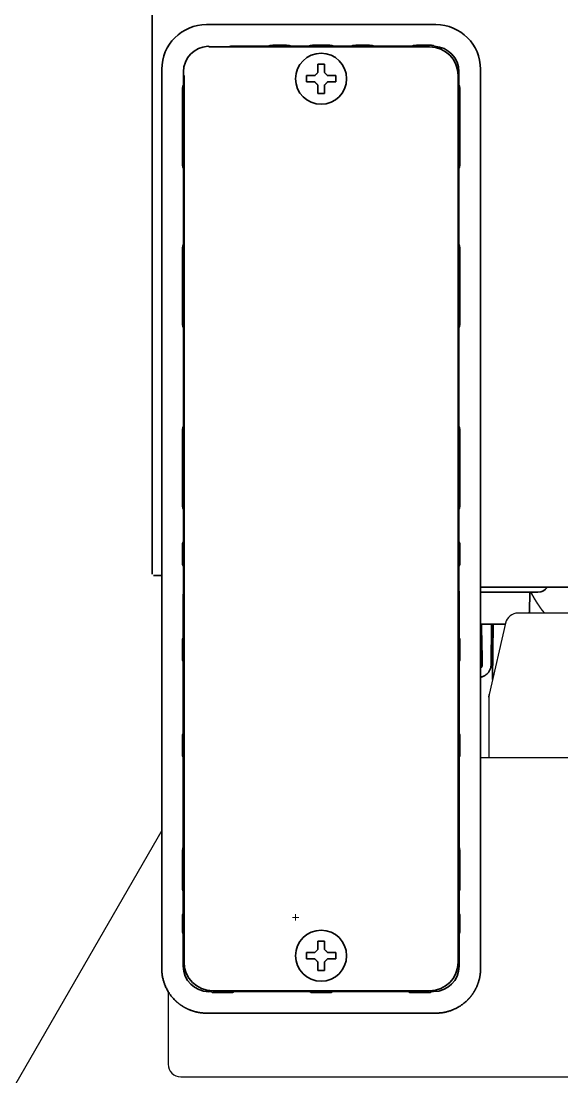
# Model space of a CAD drawing. Extents: x 5997 to 10491, y -672 to 3388.
# Drawn here: x 8351 to 8435.8, y 55 to 220.6 of the extents above; entities that cross this region are included whole.
import ezdxf

# ---------------------------------------------------------------- set-up
doc = ezdxf.new("R2010")
doc.units = 0
doc.header["$LTSCALE"] = 5
doc.layers.get('0').update_dxf_attribs({"linetype": 'CONTINUOUS', "lineweight": 0})
doc.layers.add('1', color=7, linetype='CONTINUOUS', true_color=0xffffff)
doc.layers.add('GEOM', color=7, linetype='CONTINUOUS')

msp = doc.modelspace()

# ---------------------------------------------------------------- linework, layer by layer
for p, q in [((8393.57, 80.03), (8394.57, 80.03)), ((8394.07, 80.53), (8394.07, 79.53))]:
    msp.add_line(p, q)
at = {"layer": '1', "color": 7, "linetype": 'Continuous', "lineweight": 35}
for p, q in [((8371.57, 969.83), (8371.57, 133.83)), ((8380.07, 220.03), (8416.07, 220.03)), ((8415.07, 216.53), (8380.55, 216.53)), ((8383.89, 216.62), (8389.76, 216.62)), ((8389.76, 216.62), (8390.06, 216.77)), ((8392.22, 216.78), (8390.93, 216.78)), ((8393.08, 216.77), (8393.39, 216.62)), ((8393.39, 216.62), (8396.11, 216.62)), ((8396.11, 216.62), (8396.42, 216.77)), ((8399.04, 216.78), (8397.11, 216.78)), ((8399.73, 216.77), (8400.04, 216.62)), ((8400.04, 216.62), (8402.76, 216.62)), ((8402.76, 216.62), (8403.06, 216.77)), ((8405.22, 216.78), (8403.93, 216.78)), ((8406.08, 216.77), (8406.38, 216.62)), ((8406.38, 216.62), (8412.27, 216.62)), ((8412.27, 216.62), (8412.56, 216.77)), ((8414.72, 216.78), (8413.43, 216.78)), ((8373.07, 132.85), (8373.07, 213.03)), ((8376.48, 210.59), (8376.48, 212.62)), ((8376.57, 212.03), (8376.57, 73.03)), ((8395.77, 211.53), (8395.77, 212.03)), ((8400.37, 212.03), (8400.37, 211.53)), ((8419.57, 73.03), (8419.57, 212.03)), ((8419.67, 212.62), (8419.67, 210.59)), ((8423.07, 132.85), (8423.07, 213.03)), ((8395.77, 211.03), (8395.77, 211.53)), ((8400.37, 211.53), (8400.37, 211.03)), ((8376.32, 209.21), (8376.32, 205.28)), ((8419.82, 205.28), (8419.82, 209.21)), ((8376.32, 202.77), (8376.32, 198.84)), ((8419.82, 198.84), (8419.82, 202.77)), ((8376.48, 185.59), (8376.48, 197.46)), ((8419.67, 197.46), (8419.67, 185.59)), ((8376.32, 184.21), (8376.32, 179.03)), ((8419.82, 179.03), (8419.82, 184.21)), ((8376.32, 179.03), (8376.32, 173.84)), ((8419.82, 173.84), (8419.82, 179.03)), ((8376.48, 157.08), (8376.48, 172.47)), ((8419.67, 172.47), (8419.67, 157.08)), ((8376.32, 155.71), (8376.32, 150.53)), ((8419.82, 150.53), (8419.82, 155.71)), ((8376.32, 150.53), (8376.32, 145.34)), ((8419.82, 145.34), (8419.82, 150.53)), ((8376.48, 138.96), (8376.48, 143.97)), ((8419.67, 143.97), (8419.67, 138.96)), ((8376.32, 137.8), (8376.32, 136.26)), ((8376.33, 138.66), (8376.48, 138.96)), ((8419.67, 138.96), (8419.82, 138.66)), ((8419.82, 136.26), (8419.82, 137.8)), ((8376.48, 135.1), (8376.33, 135.39)), ((8419.82, 135.39), (8419.67, 135.1)), ((8371.77, 133.63), (8373.07, 133.63)), ((8373.07, 128.89), (8373.07, 132.85)), ((8423.07, 132.85), (8423.07, 128.89)), ((8376.46, 130.97), (8376.46, 131.45)), ((8419.68, 131.45), (8419.69, 130.97)), ((8425.07, 131.03), (8423.07, 131.03)), ((9230.57, 131.83), (8423.08, 131.83)), ((8432.07, 131.03), (8425.07, 131.03)), ((8430.72, 127.96), (8430.82, 131.03)), ((8373.07, 72.02), (8373.07, 128.82)), ((8423.07, 128.82), (8423.07, 72.02)), ((8376.44, 123.89), (8376.44, 126.37)), ((8419.71, 126.37), (8419.71, 123.89)), ((8423.72, 126.03), (8423.07, 126.03)), ((8426.96, 126.03), (8423.72, 126.03)), ((8424.78, 126.03), (8424.72, 119.65)), ((8424.95, 117.35), (8425.03, 126.03)), ((8376.32, 122.8), (8376.32, 121.26)), ((8376.33, 123.66), (8376.44, 123.89)), ((8419.71, 123.89), (8419.82, 123.66)), ((8419.82, 121.26), (8419.82, 122.8)), ((8376.44, 120.17), (8376.33, 120.39)), ((8376.44, 108.89), (8376.44, 120.17)), ((8419.82, 120.39), (8419.71, 120.17)), ((8419.71, 120.17), (8419.71, 108.89)), ((8376.32, 107.8), (8376.32, 106.26)), ((8376.33, 108.66), (8376.44, 108.89)), ((8419.71, 108.89), (8419.82, 108.66)), ((8419.82, 106.26), (8419.82, 107.8)), ((8376.44, 105.17), (8376.33, 105.39)), ((8376.44, 91.13), (8376.44, 105.17)), ((8419.82, 105.39), (8419.71, 105.17)), ((8419.71, 105.17), (8419.71, 91.13)), ((8376.33, 90.48), (8376.44, 91.13)), ((8419.71, 91.13), (8419.82, 90.48)), ((8376.32, 89.61), (8376.32, 86.25)), ((8419.82, 86.25), (8419.82, 89.61)), ((8376.45, 84.17), (8376.33, 84.45)), ((8419.82, 84.44), (8419.7, 84.17)), ((8419.82, 86.01), (8419.82, 84.44)), ((8376.45, 84.17), (8376.45, 80.64)), ((8419.7, 80.64), (8419.7, 84.17)), ((8376.32, 78.55), (8376.32, 79.63)), ((8376.33, 80.43), (8376.45, 80.64)), ((8419.7, 80.64), (8419.82, 80.43)), ((8419.83, 79.63), (8419.83, 78.55)), ((8376.44, 77.47), (8376.33, 77.75)), ((8376.57, 77.37), (8376.44, 77.47)), ((8376.44, 72.39), (8376.44, 77.47)), ((8419.82, 77.75), (8419.7, 77.46)), ((8419.7, 72.4), (8419.7, 77.46)), ((8395.77, 74.03), (8395.77, 74.53)), ((8400.37, 74.53), (8400.37, 74.03)), ((8395.77, 73.53), (8395.77, 74.03)), ((8400.37, 74.03), (8400.37, 73.53)), ((8380.8, 68.39), (8380.44, 68.39)), ((8381, 68.28), (8380.8, 68.39)), ((8381.07, 68.53), (8415.07, 68.53)), ((8381.86, 68.28), (8383.31, 68.28)), ((8384.45, 68.39), (8384.17, 68.28)), ((8396.29, 68.39), (8384.45, 68.39)), ((8396.52, 68.28), (8396.29, 68.39)), ((8398.83, 68.27), (8397.31, 68.27)), ((8399.86, 68.39), (8399.63, 68.28)), ((8399.86, 68.39), (8411.77, 68.39)), ((8411.77, 68.39), (8411.97, 68.28)), ((8412.84, 68.28), (8414.28, 68.28)), ((8415.35, 68.4), (8415.14, 68.28)), ((8415.35, 68.4), (8415.7, 68.4)), ((8380.07, 65.03), (8416.08, 65.03))]:
    msp.add_line(p, q, dxfattribs=at)
for centre in [(8398.07, 211.53), (8398.07, 74.03)]:
    msp.add_circle(centre, 4, dxfattribs=at)
for centre, radius, start, end in [((8432.07, 132.83), 1.8, 270, 326.2501), ((8428.72, 128.03), 2, 351.8012, 358)]:
    msp.add_arc(centre, radius, start, end, dxfattribs=at)
for centre, major_axis, ratio, start_param, end_param in [((8380.08, 213.02), (-4.95, 4.95), 0.999391, 5.498168, 7.068203), ((8416.07, 213.02), (4.95, 4.95), 0.999391, 5.498168, 7.068203), ((8380.48, 212.62), (-2.83, 2.83), 0.999924, 5.538691, 7.068545), ((8380.26, 216.12), (0.447, 0.224), 0.99981, 0.487624, 0.991462), ((8383.89, 216.12), (0.447, -0.224), 0.99981, 2.03449, 2.653989), ((8415.07, 212.03), (3.18, 3.18), 0.999695, 5.497939, 7.068431), ((8415.67, 212.62), (2.83, 2.83), 0.999924, 5.497825, 7.02768), ((8376.43, 135.34), (0, 5.5), 0.008727, 3.926991, 4.667983), ((8419.72, 135.34), (0, 5.5), 0.008727, 1.615202, 2.356194), ((8376.5, 126.37), (0, 6.5), 0.008727, 0.785398, 1.570796), ((8419.65, 126.37), (0, 6.5), 0.008727, 4.712389, 5.497787), ((8372.41, 128.82), (0.03, 2), 0.333454, 4.734205, 4.751643), ((8372.41, 128.82), (0, 2), 0.333444, 4.712388, 4.729834), ((8423.74, 128.82), (-0.03, 2), 0.333401, 1.531547, 1.548987), ((8423.74, 128.82), (0, 2), 0.333484, 1.553351, 1.570796), ((8420.82, -97.91), (2, 228.93), 0.008731, 5.966889, 6.073879), ((8422.72, 119.65), (-0.622, 0), 0.999962, 2.17503, 3.159537), ((8376.33, 86.25), (0, 0.532), 0.008201, 1.567811, 2.028301), ((8419.82, 86.25), (0, 0.532), 0.008201, 4.254884, 4.715374), ((8376.33, 85.58), (0, 1), 0.004363, 1.117864, 2.575328), ((8376.33, 79.63), (0, 0.798), 0.008201, 0.014468, 1.567811), ((8419.82, 79.63), (0, 0.798), 0.008201, 4.715374, 6.268717), ((8376.33, 78.55), (0, 0.798), 0.008201, 1.567811, 3.121154), ((8419.82, 78.55), (0, 0.798), 0.008201, 3.162031, 4.715374), ((8376.95, 77.38), (-0.505, 0.092), 0.008941, 0.010307, 0.018986), ((8381.07, 73.03), (-3.18, -3.18), 0.999695, 5.497939, 7.068431), ((8380.44, 72.39), (2.83, 2.83), 0.999943, 2.356233, 3.926953), ((8415.7, 72.4), (2.83, -2.83), 0.999924, 5.497825, 7.068545), ((8397.31, 68.28), (0.799, 0), 0.008727, 3.159046, 4.712389), ((8398.83, 68.28), (0.799, 0), 0.008727, 4.712389, 6.265732)]:
    msp.add_ellipse(centre, major_axis=major_axis, ratio=ratio, start_param=start_param, end_param=end_param, dxfattribs=at)
at = {"layer": '1', "color": 7, "linetype": 'Continuous', "lineweight": 35, "extrusion": (0, -1.17146e-15, -1)}
msp.add_ellipse((8415.07, 73.03), major_axis=(3.18, -3.18), ratio=0.999695, start_param=5.497939, end_param=7.068431, dxfattribs=at)
at = {"layer": '1', "color": 7, "linetype": 'Continuous', "lineweight": 35}
for points, knots in [([(8390.06, 216.77), (8390.07, 216.77), (8390.08, 216.77), (8390.09, 216.77), (8390.12, 216.77), (8390.17, 216.77), (8390.22, 216.77), (8390.28, 216.77), (8390.31, 216.77), (8390.36, 216.77), (8390.38, 216.77), (8390.41, 216.77), (8390.43, 216.77), (8390.49, 216.77), (8390.52, 216.78), (8390.6, 216.78), (8390.64, 216.78), (8390.72, 216.78), (8390.76, 216.78), (8390.84, 216.78), (8390.88, 216.78), (8390.93, 216.78)], [0, 0, 0, 0, 0.03125, 0.03125, 0.0625, 0.125, 0.25, 0.25, 0.375, 0.375, 0.4375, 0.4375, 0.5, 0.5, 0.625, 0.625, 0.75, 0.75, 0.875, 0.875, 1, 1, 1, 1]), ([(8392.22, 216.78), (8392.26, 216.78), (8392.3, 216.78), (8392.39, 216.78), (8392.43, 216.78), (8392.51, 216.78), (8392.55, 216.78), (8392.62, 216.78), (8392.66, 216.77), (8392.71, 216.77), (8392.73, 216.77), (8392.77, 216.77), (8392.78, 216.77), (8392.83, 216.77), (8392.87, 216.77), (8392.93, 216.77), (8392.98, 216.77), (8393.03, 216.77), (8393.05, 216.77), (8393.07, 216.77), (8393.07, 216.77), (8393.08, 216.77)], [0, 0, 0, 0, 0.125, 0.125, 0.25, 0.25, 0.375, 0.375, 0.5, 0.5, 0.5625, 0.5625, 0.625, 0.625, 0.75, 0.75, 0.875, 0.9375, 0.96875, 0.96875, 1, 1, 1, 1]), ([(8396.42, 216.77), (8396.43, 216.77), (8396.44, 216.77), (8396.46, 216.77), (8396.5, 216.77), (8396.54, 216.77), (8396.59, 216.77), (8396.61, 216.77), (8396.65, 216.77), (8396.67, 216.77), (8396.7, 216.77), (8396.71, 216.77), (8396.75, 216.78), (8396.78, 216.78), (8396.84, 216.78), (8396.87, 216.78), (8396.94, 216.78), (8396.97, 216.78), (8397.04, 216.78), (8397.07, 216.78), (8397.11, 216.78)], [0, 0, 0, 0, 0.0625, 0.0625, 0.125, 0.25, 0.25, 0.375, 0.375, 0.4375, 0.4375, 0.5, 0.5, 0.625, 0.625, 0.75, 0.75, 0.875, 0.875, 1, 1, 1, 1]), ([(8399.04, 216.78), (8399.07, 216.78), (8399.11, 216.78), (8399.17, 216.78), (8399.21, 216.78), (8399.27, 216.78), (8399.3, 216.78), (8399.36, 216.78), (8399.39, 216.78), (8399.44, 216.77), (8399.45, 216.77), (8399.48, 216.77), (8399.49, 216.77), (8399.53, 216.77), (8399.56, 216.77), (8399.61, 216.77), (8399.64, 216.77), (8399.68, 216.77), (8399.71, 216.77), (8399.72, 216.77), (8399.73, 216.77)], [0, 0, 0, 0, 0.125, 0.125, 0.25, 0.25, 0.375, 0.375, 0.5, 0.5, 0.5625, 0.5625, 0.625, 0.625, 0.75, 0.75, 0.875, 0.9375, 0.9375, 1, 1, 1, 1]), ([(8403.06, 216.77), (8403.07, 216.77), (8403.08, 216.77), (8403.09, 216.77), (8403.12, 216.77), (8403.17, 216.77), (8403.22, 216.77), (8403.28, 216.77), (8403.31, 216.77), (8403.36, 216.77), (8403.38, 216.77), (8403.41, 216.77), (8403.43, 216.77), (8403.49, 216.77), (8403.52, 216.78), (8403.6, 216.78), (8403.64, 216.78), (8403.72, 216.78), (8403.76, 216.78), (8403.84, 216.78), (8403.88, 216.78), (8403.93, 216.78)], [0, 0, 0, 0, 0.03125, 0.03125, 0.0625, 0.125, 0.25, 0.25, 0.375, 0.375, 0.4375, 0.4375, 0.5, 0.5, 0.625, 0.625, 0.75, 0.75, 0.875, 0.875, 1, 1, 1, 1]), ([(8405.22, 216.78), (8405.26, 216.78), (8405.3, 216.78), (8405.39, 216.78), (8405.43, 216.78), (8405.51, 216.78), (8405.55, 216.78), (8405.62, 216.78), (8405.66, 216.77), (8405.71, 216.77), (8405.73, 216.77), (8405.77, 216.77), (8405.78, 216.77), (8405.83, 216.77), (8405.87, 216.77), (8405.93, 216.77), (8405.98, 216.77), (8406.03, 216.77), (8406.05, 216.77), (8406.07, 216.77), (8406.07, 216.77), (8406.08, 216.77)], [0, 0, 0, 0, 0.125, 0.125, 0.25, 0.25, 0.375, 0.375, 0.5, 0.5, 0.5625, 0.5625, 0.625, 0.625, 0.75, 0.75, 0.875, 0.9375, 0.96875, 0.96875, 1, 1, 1, 1]), ([(8412.56, 216.77), (8412.57, 216.77), (8412.58, 216.77), (8412.59, 216.77), (8412.62, 216.77), (8412.67, 216.77), (8412.72, 216.77), (8412.78, 216.77), (8412.81, 216.77), (8412.86, 216.77), (8412.88, 216.77), (8412.91, 216.77), (8412.93, 216.77), (8412.99, 216.77), (8413.02, 216.78), (8413.1, 216.78), (8413.14, 216.78), (8413.22, 216.78), (8413.26, 216.78), (8413.34, 216.78), (8413.38, 216.78), (8413.43, 216.78)], [0, 0, 0, 0, 0.03125, 0.03125, 0.0625, 0.125, 0.25, 0.25, 0.375, 0.375, 0.4375, 0.4375, 0.5, 0.5, 0.625, 0.625, 0.75, 0.75, 0.875, 0.875, 1, 1, 1, 1]), ([(8414.72, 216.78), (8414.76, 216.78), (8414.8, 216.78), (8414.89, 216.78), (8414.93, 216.78), (8414.97, 216.78), (8414.97, 216.78), (8414.97, 216.78), (8414.97, 216.78), (8415.19, 216.78), (8415.42, 216.77), (8415.64, 216.77)], [0, 0, 0, 0, 0.50182, 0.50182, 1, 1, 1, 1.01408, 1.01408, 1.01408, 3.775035, 3.775035, 3.775035, 3.775035]), ([(8415.83, 216.62), (8415.82, 216.62), (8415.8, 216.64), (8415.77, 216.67), (8415.75, 216.68), (8415.74, 216.69), (8415.74, 216.69), (8415.74, 216.69), (8415.74, 216.69), (8415.71, 216.72), (8415.67, 216.75), (8415.64, 216.77)], [0, 0, 0, 0, 0.333333, 0.666667, 1, 1, 1, 1.00667, 1.00667, 1.00667, 2.098235, 2.098235, 2.098235, 2.098235]), ([(8398.57, 213.83), (8398.57, 213.62), (8398.57, 213.41), (8398.57, 213.09), (8398.57, 212.98), (8398.57, 212.75), (8398.57, 212.64), (8398.57, 212.53)], [0, 0, 0, 0, 0.5, 0.5, 0.75, 0.75, 1, 1, 1, 1]), ([(8395.77, 212.03), (8395.98, 212.03), (8396.19, 212.03), (8396.51, 212.03), (8396.62, 212.03), (8396.84, 212.03), (8396.96, 212.03), (8397.07, 212.03)], [0, 0, 0, 0, 0.5, 0.5, 0.75, 0.75, 1, 1, 1, 1]), ([(8397.57, 209.23), (8397.57, 209.43), (8397.57, 209.64), (8397.57, 209.96), (8397.57, 210.07), (8397.57, 210.3), (8397.57, 210.41), (8397.57, 210.53)], [0, 0, 0, 0, 0.5, 0.5, 0.75, 0.75, 1, 1, 1, 1]), ([(8400.37, 211.03), (8400.17, 211.03), (8399.96, 211.03), (8399.64, 211.03), (8399.53, 211.03), (8399.3, 211.03), (8399.19, 211.03), (8399.07, 211.03)], [0, 0, 0, 0, 0.5, 0.5, 0.75, 0.75, 1, 1, 1, 1]), ([(8376.32, 209.21), (8376.32, 209.25), (8376.32, 209.29), (8376.32, 209.38), (8376.32, 209.42), (8376.32, 209.5), (8376.32, 209.54), (8376.32, 209.61), (8376.32, 209.65), (8376.32, 209.7), (8376.32, 209.72), (8376.32, 209.76), (8376.32, 209.77), (8376.33, 209.82), (8376.33, 209.85), (8376.33, 209.92), (8376.33, 209.96), (8376.33, 210.02), (8376.33, 210.04), (8376.33, 210.05), (8376.33, 210.06), (8376.33, 210.07)], [0, 0, 0, 0, 0.125, 0.125, 0.25, 0.25, 0.375, 0.375, 0.5, 0.5, 0.5625, 0.5625, 0.625, 0.625, 0.75, 0.75, 0.875, 0.9375, 0.96875, 0.96875, 1, 1, 1, 1]), ([(8419.82, 210.07), (8419.82, 210.06), (8419.82, 210.06), (8419.82, 210.04), (8419.82, 210.02), (8419.82, 209.97), (8419.82, 209.92), (8419.82, 209.86), (8419.82, 209.82), (8419.82, 209.77), (8419.82, 209.76), (8419.82, 209.72), (8419.82, 209.7), (8419.82, 209.65), (8419.82, 209.61), (8419.82, 209.54), (8419.82, 209.5), (8419.82, 209.42), (8419.82, 209.38), (8419.82, 209.29), (8419.82, 209.25), (8419.82, 209.21)], [0, 0, 0, 0, 0.03125, 0.03125, 0.0625, 0.125, 0.25, 0.25, 0.375, 0.375, 0.4375, 0.4375, 0.5, 0.5, 0.625, 0.625, 0.75, 0.75, 0.875, 0.875, 1, 1, 1, 1]), ([(8376.32, 202.77), (8376.32, 202.88), (8376.32, 203.09), (8376.32, 203.29), (8376.32, 203.5), (8376.32, 203.61), (8376.32, 203.82), (8376.32, 203.92), (8376.32, 204.13), (8376.32, 204.24), (8376.32, 204.44), (8376.32, 204.55), (8376.32, 204.76), (8376.32, 204.97), (8376.32, 205.18), (8376.32, 205.28)], [0, 0, 0, 0, 0.125, 0.25, 0.25, 0.375, 0.375, 0.5, 0.5, 0.625, 0.625, 0.75, 0.75, 0.875, 1, 1, 1, 1]), ([(8419.82, 205.28), (8419.82, 205.18), (8419.82, 204.97), (8419.82, 204.76), (8419.82, 204.55), (8419.82, 204.44), (8419.82, 204.24), (8419.82, 204.13), (8419.82, 203.92), (8419.82, 203.82), (8419.82, 203.61), (8419.82, 203.5), (8419.82, 203.29), (8419.82, 203.09), (8419.82, 202.88), (8419.82, 202.77)], [0, 0, 0, 0, 0.125, 0.25, 0.25, 0.375, 0.375, 0.5, 0.5, 0.625, 0.625, 0.75, 0.75, 0.875, 1, 1, 1, 1]), ([(8376.33, 197.98), (8376.33, 197.99), (8376.33, 198), (8376.33, 198.01), (8376.33, 198.03), (8376.33, 198.09), (8376.33, 198.13), (8376.33, 198.2), (8376.33, 198.23), (8376.32, 198.28), (8376.32, 198.3), (8376.32, 198.33), (8376.32, 198.35), (8376.32, 198.4), (8376.32, 198.44), (8376.32, 198.51), (8376.32, 198.55), (8376.32, 198.63), (8376.32, 198.67), (8376.32, 198.76), (8376.32, 198.8), (8376.32, 198.84)], [0, 0, 0, 0, 0.03125, 0.03125, 0.0625, 0.125, 0.25, 0.25, 0.375, 0.375, 0.4375, 0.4375, 0.5, 0.5, 0.625, 0.625, 0.75, 0.75, 0.875, 0.875, 1, 1, 1, 1]), ([(8419.82, 198.84), (8419.82, 198.8), (8419.82, 198.76), (8419.82, 198.68), (8419.82, 198.63), (8419.82, 198.55), (8419.82, 198.51), (8419.82, 198.44), (8419.82, 198.4), (8419.82, 198.35), (8419.82, 198.33), (8419.82, 198.3), (8419.82, 198.28), (8419.82, 198.23), (8419.82, 198.2), (8419.82, 198.13), (8419.82, 198.09), (8419.82, 198.04), (8419.82, 198.01), (8419.82, 198), (8419.82, 197.99), (8419.82, 197.98)], [0, 0, 0, 0, 0.125, 0.125, 0.25, 0.25, 0.375, 0.375, 0.5, 0.5, 0.5625, 0.5625, 0.625, 0.625, 0.75, 0.75, 0.875, 0.9375, 0.96875, 0.96875, 1, 1, 1, 1]), ([(8376.32, 184.21), (8376.32, 184.25), (8376.32, 184.29), (8376.32, 184.38), (8376.32, 184.42), (8376.32, 184.5), (8376.32, 184.54), (8376.32, 184.61), (8376.32, 184.65), (8376.32, 184.7), (8376.32, 184.72), (8376.32, 184.76), (8376.32, 184.77), (8376.33, 184.82), (8376.33, 184.85), (8376.33, 184.92), (8376.33, 184.96), (8376.33, 185.02), (8376.33, 185.04), (8376.33, 185.05), (8376.33, 185.06), (8376.33, 185.07)], [0, 0, 0, 0, 0.125, 0.125, 0.25, 0.25, 0.375, 0.375, 0.5, 0.5, 0.5625, 0.5625, 0.625, 0.625, 0.75, 0.75, 0.875, 0.9375, 0.96875, 0.96875, 1, 1, 1, 1]), ([(8419.82, 185.07), (8419.82, 185.06), (8419.82, 185.06), (8419.82, 185.04), (8419.82, 185.02), (8419.82, 184.97), (8419.82, 184.92), (8419.82, 184.86), (8419.82, 184.82), (8419.82, 184.77), (8419.82, 184.76), (8419.82, 184.72), (8419.82, 184.7), (8419.82, 184.65), (8419.82, 184.61), (8419.82, 184.54), (8419.82, 184.5), (8419.82, 184.42), (8419.82, 184.38), (8419.82, 184.29), (8419.82, 184.25), (8419.82, 184.21)], [0, 0, 0, 0, 0.03125, 0.03125, 0.0625, 0.125, 0.25, 0.25, 0.375, 0.375, 0.4375, 0.4375, 0.5, 0.5, 0.625, 0.625, 0.75, 0.75, 0.875, 0.875, 1, 1, 1, 1]), ([(8376.33, 172.97), (8376.33, 172.98), (8376.33, 172.99), (8376.33, 173), (8376.33, 173.03), (8376.33, 173.08), (8376.33, 173.13), (8376.33, 173.19), (8376.33, 173.22), (8376.32, 173.27), (8376.32, 173.29), (8376.32, 173.32), (8376.32, 173.34), (8376.32, 173.4), (8376.32, 173.43), (8376.32, 173.51), (8376.32, 173.55), (8376.32, 173.63), (8376.32, 173.67), (8376.32, 173.75), (8376.32, 173.8), (8376.32, 173.84)], [0, 0, 0, 0, 0.03125, 0.03125, 0.0625, 0.125, 0.25, 0.25, 0.375, 0.375, 0.4375, 0.4375, 0.5, 0.5, 0.625, 0.625, 0.75, 0.75, 0.875, 0.875, 1, 1, 1, 1]), ([(8419.82, 173.84), (8419.82, 173.8), (8419.82, 173.75), (8419.82, 173.67), (8419.82, 173.63), (8419.82, 173.55), (8419.82, 173.51), (8419.82, 173.43), (8419.82, 173.4), (8419.82, 173.34), (8419.82, 173.32), (8419.82, 173.29), (8419.82, 173.27), (8419.82, 173.22), (8419.82, 173.19), (8419.82, 173.13), (8419.82, 173.08), (8419.82, 173.03), (8419.82, 173), (8419.82, 172.99), (8419.82, 172.98), (8419.82, 172.97)], [0, 0, 0, 0, 0.125, 0.125, 0.25, 0.25, 0.375, 0.375, 0.5, 0.5, 0.5625, 0.5625, 0.625, 0.625, 0.75, 0.75, 0.875, 0.9375, 0.96875, 0.96875, 1, 1, 1, 1]), ([(8376.32, 155.71), (8376.32, 155.76), (8376.32, 155.8), (8376.32, 155.88), (8376.32, 155.92), (8376.32, 156.01), (8376.32, 156.04), (8376.32, 156.12), (8376.32, 156.16), (8376.32, 156.21), (8376.32, 156.23), (8376.32, 156.26), (8376.32, 156.28), (8376.33, 156.33), (8376.33, 156.36), (8376.33, 156.43), (8376.33, 156.47), (8376.33, 156.52), (8376.33, 156.55), (8376.33, 156.56), (8376.33, 156.57), (8376.33, 156.58)], [0, 0, 0, 0, 0.125, 0.125, 0.25, 0.25, 0.375, 0.375, 0.5, 0.5, 0.5625, 0.5625, 0.625, 0.625, 0.75, 0.75, 0.875, 0.9375, 0.96875, 0.96875, 1, 1, 1, 1]), ([(8419.82, 156.58), (8419.82, 156.57), (8419.82, 156.56), (8419.82, 156.55), (8419.82, 156.52), (8419.82, 156.47), (8419.82, 156.43), (8419.82, 156.36), (8419.82, 156.33), (8419.82, 156.28), (8419.82, 156.26), (8419.82, 156.23), (8419.82, 156.21), (8419.82, 156.16), (8419.82, 156.12), (8419.82, 156.04), (8419.82, 156.01), (8419.82, 155.92), (8419.82, 155.88), (8419.82, 155.8), (8419.82, 155.76), (8419.82, 155.71)], [0, 0, 0, 0, 0.03125, 0.03125, 0.0625, 0.125, 0.25, 0.25, 0.375, 0.375, 0.4375, 0.4375, 0.5, 0.5, 0.625, 0.625, 0.75, 0.75, 0.875, 0.875, 1, 1, 1, 1]), ([(8376.33, 144.47), (8376.33, 144.48), (8376.33, 144.49), (8376.33, 144.5), (8376.33, 144.53), (8376.33, 144.58), (8376.33, 144.63), (8376.33, 144.69), (8376.33, 144.72), (8376.32, 144.77), (8376.32, 144.79), (8376.32, 144.82), (8376.32, 144.84), (8376.32, 144.9), (8376.32, 144.93), (8376.32, 145.01), (8376.32, 145.05), (8376.32, 145.13), (8376.32, 145.17), (8376.32, 145.25), (8376.32, 145.3), (8376.32, 145.34)], [0, 0, 0, 0, 0.03125, 0.03125, 0.0625, 0.125, 0.25, 0.25, 0.375, 0.375, 0.4375, 0.4375, 0.5, 0.5, 0.625, 0.625, 0.75, 0.75, 0.875, 0.875, 1, 1, 1, 1]), ([(8419.82, 145.34), (8419.82, 145.3), (8419.82, 145.25), (8419.82, 145.17), (8419.82, 145.13), (8419.82, 145.05), (8419.82, 145.01), (8419.82, 144.93), (8419.82, 144.9), (8419.82, 144.84), (8419.82, 144.82), (8419.82, 144.79), (8419.82, 144.77), (8419.82, 144.72), (8419.82, 144.69), (8419.82, 144.63), (8419.82, 144.58), (8419.82, 144.53), (8419.82, 144.5), (8419.82, 144.49), (8419.82, 144.48), (8419.82, 144.47)], [0, 0, 0, 0, 0.125, 0.125, 0.25, 0.25, 0.375, 0.375, 0.5, 0.5, 0.5625, 0.5625, 0.625, 0.625, 0.75, 0.75, 0.875, 0.9375, 0.96875, 0.96875, 1, 1, 1, 1]), ([(8376.32, 137.8), (8376.32, 137.84), (8376.32, 137.88), (8376.32, 137.97), (8376.32, 138.01), (8376.32, 138.09), (8376.32, 138.13), (8376.32, 138.2), (8376.32, 138.24), (8376.32, 138.29), (8376.32, 138.31), (8376.32, 138.34), (8376.32, 138.36), (8376.33, 138.41), (8376.33, 138.44), (8376.33, 138.51), (8376.33, 138.55), (8376.33, 138.61), (8376.33, 138.63), (8376.33, 138.64), (8376.33, 138.65), (8376.33, 138.66)], [0, 0, 0, 0, 0.125, 0.125, 0.25, 0.25, 0.375, 0.375, 0.5, 0.5, 0.5625, 0.5625, 0.625, 0.625, 0.75, 0.75, 0.875, 0.9375, 0.96875, 0.96875, 1, 1, 1, 1]), ([(8419.82, 138.66), (8419.82, 138.65), (8419.82, 138.64), (8419.82, 138.63), (8419.82, 138.61), (8419.82, 138.55), (8419.82, 138.51), (8419.82, 138.44), (8419.82, 138.41), (8419.82, 138.36), (8419.82, 138.34), (8419.82, 138.31), (8419.82, 138.29), (8419.82, 138.24), (8419.82, 138.2), (8419.82, 138.13), (8419.82, 138.09), (8419.82, 138.01), (8419.82, 137.97), (8419.82, 137.88), (8419.82, 137.84), (8419.82, 137.8)], [0, 0, 0, 0, 0.03125, 0.03125, 0.0625, 0.125, 0.25, 0.25, 0.375, 0.375, 0.4375, 0.4375, 0.5, 0.5, 0.625, 0.625, 0.75, 0.75, 0.875, 0.875, 1, 1, 1, 1]), ([(8376.33, 135.39), (8376.33, 135.4), (8376.33, 135.41), (8376.33, 135.42), (8376.33, 135.45), (8376.33, 135.5), (8376.33, 135.55), (8376.33, 135.61), (8376.33, 135.64), (8376.32, 135.69), (8376.32, 135.71), (8376.32, 135.74), (8376.32, 135.76), (8376.32, 135.81), (8376.32, 135.85), (8376.32, 135.93), (8376.32, 135.96), (8376.32, 136.05), (8376.32, 136.09), (8376.32, 136.17), (8376.32, 136.21), (8376.32, 136.26)], [0, 0, 0, 0, 0.03125, 0.03125, 0.0625, 0.125, 0.25, 0.25, 0.375, 0.375, 0.4375, 0.4375, 0.5, 0.5, 0.625, 0.625, 0.75, 0.75, 0.875, 0.875, 1, 1, 1, 1]), ([(8419.82, 136.26), (8419.82, 136.21), (8419.82, 136.17), (8419.82, 136.09), (8419.82, 136.05), (8419.82, 135.96), (8419.82, 135.93), (8419.82, 135.85), (8419.82, 135.81), (8419.82, 135.76), (8419.82, 135.74), (8419.82, 135.71), (8419.82, 135.69), (8419.82, 135.64), (8419.82, 135.61), (8419.82, 135.55), (8419.82, 135.5), (8419.82, 135.45), (8419.82, 135.42), (8419.82, 135.41), (8419.82, 135.4), (8419.82, 135.39)], [0, 0, 0, 0, 0.125, 0.125, 0.25, 0.25, 0.375, 0.375, 0.5, 0.5, 0.5625, 0.5625, 0.625, 0.625, 0.75, 0.75, 0.875, 0.9375, 0.96875, 0.96875, 1, 1, 1, 1]), ([(8376.32, 122.8), (8376.32, 122.84), (8376.32, 122.88), (8376.32, 122.97), (8376.32, 123.01), (8376.32, 123.09), (8376.32, 123.13), (8376.32, 123.2), (8376.32, 123.24), (8376.32, 123.29), (8376.32, 123.31), (8376.32, 123.34), (8376.32, 123.36), (8376.33, 123.41), (8376.33, 123.44), (8376.33, 123.51), (8376.33, 123.55), (8376.33, 123.61), (8376.33, 123.63), (8376.33, 123.64), (8376.33, 123.65), (8376.33, 123.66)], [0, 0, 0, 0, 0.125, 0.125, 0.25, 0.25, 0.375, 0.375, 0.5, 0.5, 0.5625, 0.5625, 0.625, 0.625, 0.75, 0.75, 0.875, 0.9375, 0.96875, 0.96875, 1, 1, 1, 1]), ([(8419.82, 123.66), (8419.82, 123.65), (8419.82, 123.64), (8419.82, 123.63), (8419.82, 123.61), (8419.82, 123.55), (8419.82, 123.51), (8419.82, 123.44), (8419.82, 123.41), (8419.82, 123.36), (8419.82, 123.34), (8419.82, 123.31), (8419.82, 123.29), (8419.82, 123.24), (8419.82, 123.2), (8419.82, 123.13), (8419.82, 123.09), (8419.82, 123.01), (8419.82, 122.97), (8419.82, 122.88), (8419.82, 122.84), (8419.82, 122.8)], [0, 0, 0, 0, 0.03125, 0.03125, 0.0625, 0.125, 0.25, 0.25, 0.375, 0.375, 0.4375, 0.4375, 0.5, 0.5, 0.625, 0.625, 0.75, 0.75, 0.875, 0.875, 1, 1, 1, 1]), ([(8376.33, 120.39), (8376.33, 120.4), (8376.33, 120.41), (8376.33, 120.42), (8376.33, 120.45), (8376.33, 120.5), (8376.33, 120.55), (8376.33, 120.61), (8376.33, 120.64), (8376.32, 120.69), (8376.32, 120.71), (8376.32, 120.74), (8376.32, 120.76), (8376.32, 120.81), (8376.32, 120.85), (8376.32, 120.93), (8376.32, 120.96), (8376.32, 121.05), (8376.32, 121.09), (8376.32, 121.17), (8376.32, 121.21), (8376.32, 121.26)], [0, 0, 0, 0, 0.03125, 0.03125, 0.0625, 0.125, 0.25, 0.25, 0.375, 0.375, 0.4375, 0.4375, 0.5, 0.5, 0.625, 0.625, 0.75, 0.75, 0.875, 0.875, 1, 1, 1, 1]), ([(8419.82, 121.26), (8419.82, 121.21), (8419.82, 121.17), (8419.82, 121.09), (8419.82, 121.05), (8419.82, 120.96), (8419.82, 120.93), (8419.82, 120.85), (8419.82, 120.81), (8419.82, 120.76), (8419.82, 120.74), (8419.82, 120.71), (8419.82, 120.69), (8419.82, 120.64), (8419.82, 120.61), (8419.82, 120.55), (8419.82, 120.5), (8419.82, 120.45), (8419.82, 120.42), (8419.82, 120.41), (8419.82, 120.4), (8419.82, 120.39)], [0, 0, 0, 0, 0.125, 0.125, 0.25, 0.25, 0.375, 0.375, 0.5, 0.5, 0.5625, 0.5625, 0.625, 0.625, 0.75, 0.75, 0.875, 0.9375, 0.96875, 0.96875, 1, 1, 1, 1]), ([(8424.72, 119.65), (8424.72, 119.65), (8424.72, 119.65), (8424.72, 119.65), (8424.72, 119.65), (8424.72, 119.65), (8424.72, 119.65), (8424.72, 119.65), (8424.72, 119.65), (8424.72, 119.65), (8424.72, 119.65), (8424.72, 119.64), (8424.72, 119.64), (8424.72, 119.63), (8424.72, 119.63), (8424.72, 119.61), (8424.72, 119.6), (8424.72, 119.57), (8424.72, 119.55), (8424.71, 119.49), (8424.71, 119.45), (8424.7, 119.37), (8424.69, 119.33), (8424.68, 119.26), (8424.66, 119.18), (8424.64, 119.1), (8424.62, 119.04), (8424.61, 119.03), (8424.6, 118.99), (8424.59, 118.97), (8424.56, 118.88), (8424.49, 118.73), (8424.41, 118.6), (8424.34, 118.5), (8424.32, 118.47), (8424.27, 118.41), (8424.24, 118.37), (8424.16, 118.29), (8424.05, 118.17), (8423.91, 118.06), (8423.83, 118.01), (8423.8, 117.99), (8423.78, 117.98), (8423.73, 117.94), (8423.7, 117.92), (8423.59, 117.87), (8423.45, 117.8), (8423.3, 117.75), (8423.2, 117.73), (8423.18, 117.72), (8423.14, 117.72), (8423.11, 117.71), (8423.09, 117.7), (8423.08, 117.7)], [0, 0, 0, 0, 0.000084, 0.000084, 0.000168, 0.000336, 0.000672, 0.000672, 0.001345, 0.001345, 0.002689, 0.002689, 0.005378, 0.005378, 0.010757, 0.010757, 0.021514, 0.021514, 0.043027, 0.043027, 0.086055, 0.086055, 0.129082, 0.129082, 0.17211, 0.215137, 0.215137, 0.236651, 0.236651, 0.258165, 0.258165, 0.34422, 0.430275, 0.430275, 0.473302, 0.473302, 0.51633, 0.51633, 0.602385, 0.68844, 0.709953, 0.709953, 0.731467, 0.731467, 0.774494, 0.774494, 0.860549, 0.946604, 0.946604, 0.968118, 0.968118, 0.989632, 1, 1, 1, 1]), ([(8376.32, 107.8), (8376.32, 107.84), (8376.32, 107.88), (8376.32, 107.97), (8376.32, 108.01), (8376.32, 108.09), (8376.32, 108.13), (8376.32, 108.2), (8376.32, 108.24), (8376.32, 108.29), (8376.32, 108.31), (8376.32, 108.34), (8376.32, 108.36), (8376.33, 108.41), (8376.33, 108.44), (8376.33, 108.51), (8376.33, 108.55), (8376.33, 108.61), (8376.33, 108.63), (8376.33, 108.64), (8376.33, 108.65), (8376.33, 108.66)], [0, 0, 0, 0, 0.125, 0.125, 0.25, 0.25, 0.375, 0.375, 0.5, 0.5, 0.5625, 0.5625, 0.625, 0.625, 0.75, 0.75, 0.875, 0.9375, 0.96875, 0.96875, 1, 1, 1, 1]), ([(8419.82, 108.66), (8419.82, 108.65), (8419.82, 108.64), (8419.82, 108.63), (8419.82, 108.61), (8419.82, 108.55), (8419.82, 108.51), (8419.82, 108.44), (8419.82, 108.41), (8419.82, 108.36), (8419.82, 108.34), (8419.82, 108.31), (8419.82, 108.29), (8419.82, 108.24), (8419.82, 108.2), (8419.82, 108.13), (8419.82, 108.09), (8419.82, 108.01), (8419.82, 107.97), (8419.82, 107.88), (8419.82, 107.84), (8419.82, 107.8)], [0, 0, 0, 0, 0.03125, 0.03125, 0.0625, 0.125, 0.25, 0.25, 0.375, 0.375, 0.4375, 0.4375, 0.5, 0.5, 0.625, 0.625, 0.75, 0.75, 0.875, 0.875, 1, 1, 1, 1]), ([(8376.33, 105.39), (8376.33, 105.4), (8376.33, 105.41), (8376.33, 105.42), (8376.33, 105.45), (8376.33, 105.5), (8376.33, 105.55), (8376.33, 105.61), (8376.33, 105.64), (8376.32, 105.69), (8376.32, 105.71), (8376.32, 105.74), (8376.32, 105.76), (8376.32, 105.81), (8376.32, 105.85), (8376.32, 105.93), (8376.32, 105.96), (8376.32, 106.05), (8376.32, 106.09), (8376.32, 106.17), (8376.32, 106.21), (8376.32, 106.26)], [0, 0, 0, 0, 0.03125, 0.03125, 0.0625, 0.125, 0.25, 0.25, 0.375, 0.375, 0.4375, 0.4375, 0.5, 0.5, 0.625, 0.625, 0.75, 0.75, 0.875, 0.875, 1, 1, 1, 1]), ([(8419.82, 106.26), (8419.82, 106.21), (8419.82, 106.17), (8419.82, 106.09), (8419.82, 106.05), (8419.82, 105.96), (8419.82, 105.93), (8419.82, 105.85), (8419.82, 105.81), (8419.82, 105.76), (8419.82, 105.74), (8419.82, 105.71), (8419.82, 105.69), (8419.82, 105.64), (8419.82, 105.61), (8419.82, 105.55), (8419.82, 105.5), (8419.82, 105.45), (8419.82, 105.42), (8419.82, 105.41), (8419.82, 105.4), (8419.82, 105.39)], [0, 0, 0, 0, 0.125, 0.125, 0.25, 0.25, 0.375, 0.375, 0.5, 0.5, 0.5625, 0.5625, 0.625, 0.625, 0.75, 0.75, 0.875, 0.9375, 0.96875, 0.96875, 1, 1, 1, 1]), ([(8376.32, 89.61), (8376.32, 89.65), (8376.32, 89.7), (8376.32, 89.78), (8376.32, 89.82), (8376.32, 89.9), (8376.32, 89.94), (8376.32, 90.02), (8376.32, 90.05), (8376.32, 90.11), (8376.32, 90.12), (8376.32, 90.16), (8376.32, 90.18), (8376.33, 90.23), (8376.33, 90.26), (8376.33, 90.32), (8376.33, 90.37), (8376.33, 90.42), (8376.33, 90.45), (8376.33, 90.46), (8376.33, 90.47), (8376.33, 90.48)], [0, 0, 0, 0, 0.125, 0.125, 0.25, 0.25, 0.375, 0.375, 0.5, 0.5, 0.5625, 0.5625, 0.625, 0.625, 0.75, 0.75, 0.875, 0.9375, 0.96875, 0.96875, 1, 1, 1, 1]), ([(8419.82, 90.48), (8419.82, 90.47), (8419.82, 90.46), (8419.82, 90.45), (8419.82, 90.42), (8419.82, 90.37), (8419.82, 90.32), (8419.82, 90.26), (8419.82, 90.23), (8419.82, 90.18), (8419.82, 90.16), (8419.82, 90.12), (8419.82, 90.11), (8419.82, 90.05), (8419.82, 90.02), (8419.82, 89.94), (8419.82, 89.9), (8419.82, 89.82), (8419.82, 89.78), (8419.82, 89.7), (8419.82, 89.65), (8419.82, 89.61)], [0, 0, 0, 0, 0.03125, 0.03125, 0.0625, 0.125, 0.25, 0.25, 0.375, 0.375, 0.4375, 0.4375, 0.5, 0.5, 0.625, 0.625, 0.75, 0.75, 0.875, 0.875, 1, 1, 1, 1]), ([(8376.33, 84.45), (8376.33, 84.45), (8376.33, 84.45), (8376.33, 84.45), (8376.33, 84.45), (8376.33, 84.45), (8376.33, 84.45), (8376.33, 84.45), (8376.33, 84.46), (8376.33, 84.47), (8376.33, 84.47), (8376.33, 84.49), (8376.33, 84.5), (8376.33, 84.54), (8376.33, 84.56), (8376.33, 84.63), (8376.33, 84.68), (8376.32, 84.73)], [0, 0, 0, 0, 0.006838, 0.006838, 0.014658, 0.014658, 0.030298, 0.030298, 0.061579, 0.061579, 0.12414, 0.12414, 0.249263, 0.249263, 0.499509, 0.499509, 1, 1, 1, 1]), ([(8398.57, 76.33), (8398.57, 76.12), (8398.57, 75.91), (8398.57, 75.59), (8398.57, 75.48), (8398.57, 75.25), (8398.57, 75.14), (8398.57, 75.03)], [0, 0, 0, 0, 0.5, 0.5, 0.75, 0.75, 1, 1, 1, 1]), ([(8395.77, 74.53), (8395.98, 74.53), (8396.19, 74.53), (8396.51, 74.53), (8396.62, 74.53), (8396.84, 74.53), (8396.96, 74.53), (8397.07, 74.53)], [0, 0, 0, 0, 0.5, 0.5, 0.75, 0.75, 1, 1, 1, 1]), ([(8397.57, 71.73), (8397.57, 71.93), (8397.57, 72.14), (8397.57, 72.46), (8397.57, 72.57), (8397.57, 72.8), (8397.57, 72.91), (8397.57, 73.03)], [0, 0, 0, 0, 0.5, 0.5, 0.75, 0.75, 1, 1, 1, 1]), ([(8400.37, 73.53), (8400.17, 73.53), (8399.96, 73.53), (8399.64, 73.53), (8399.53, 73.53), (8399.3, 73.53), (8399.19, 73.53), (8399.07, 73.53)], [0, 0, 0, 0, 0.5, 0.5, 0.75, 0.75, 1, 1, 1, 1]), ([(8373.07, 72.02), (8373.07, 72.02), (8373.07, 72.02), (8373.07, 72.02), (8373.07, 72.02), (8373.07, 72.02), (8373.07, 72.02), (8373.07, 72.02), (8373.07, 72.02), (8373.07, 72.02), (8373.07, 72.02), (8373.07, 72.01), (8373.07, 72.01), (8373.07, 72.01), (8373.07, 72.01), (8373.07, 72.01), (8373.07, 72), (8373.07, 72), (8373.07, 72), (8373.07, 72), (8373.07, 71.99), (8373.07, 71.99), (8373.07, 71.99), (8373.07, 71.98), (8373.07, 71.98), (8373.07, 71.98), (8373.07, 71.97), (8373.07, 71.97), (8373.07, 71.96), (8373.07, 71.96), (8373.07, 71.95), (8373.07, 71.95), (8373.07, 71.95), (8373.07, 71.94), (8373.07, 71.94), (8373.07, 71.93), (8373.07, 71.92), (8373.07, 71.92), (8373.07, 71.91), (8373.07, 71.91), (8373.07, 71.9), (8373.07, 71.89), (8373.07, 71.89), (8373.07, 71.88), (8373.07, 71.88), (8373.07, 71.87), (8373.07, 71.86), (8373.08, 71.85), (8373.08, 71.85), (8373.08, 71.84), (8373.08, 71.83), (8373.08, 71.82), (8373.08, 71.82), (8373.08, 71.81), (8373.08, 71.8), (8373.08, 71.79), (8373.08, 71.78), (8373.08, 71.77), (8373.08, 71.76), (8373.08, 71.76), (8373.08, 71.75), (8373.08, 71.74), (8373.08, 71.73), (8373.08, 71.72), (8373.08, 71.71), (8373.08, 71.7), (8373.08, 71.69), (8373.08, 71.68), (8373.08, 71.67), (8373.08, 71.66), (8373.08, 71.65), (8373.08, 71.63), (8373.08, 71.62), (8373.09, 71.61), (8373.09, 71.6), (8373.09, 71.59), (8373.09, 71.58), (8373.09, 71.57), (8373.09, 71.55), (8373.09, 71.54), (8373.09, 71.53), (8373.09, 71.52), (8373.09, 71.5), (8373.09, 71.49), (8373.09, 71.48), (8373.1, 71.46), (8373.1, 71.45), (8373.1, 71.44), (8373.1, 71.42), (8373.1, 71.41), (8373.1, 71.4), (8373.1, 71.38), (8373.11, 71.27), (8373.14, 71.06), (8373.18, 70.77), (8373.24, 70.49), (8373.31, 70.23), (8373.38, 69.98), (8373.45, 69.76), (8373.52, 69.55), (8373.62, 69.32), (8373.73, 69.06), (8373.86, 68.79), (8374.01, 68.52), (8374.17, 68.25), (8374.34, 68), (8374.52, 67.75), (8374.71, 67.52), (8374.91, 67.29), (8375.07, 67.12), (8375.18, 67.02), (8375.24, 66.96), (8375.3, 66.9), (8375.36, 66.84), (8375.43, 66.79), (8375.49, 66.73), (8375.55, 66.68), (8375.62, 66.63), (8375.68, 66.57), (8375.75, 66.52), (8375.81, 66.47), (8375.88, 66.42), (8375.94, 66.37), (8376.01, 66.32), (8376.08, 66.27), (8376.15, 66.23), (8376.22, 66.18), (8376.29, 66.14), (8376.36, 66.09), (8376.43, 66.05), (8376.5, 66), (8376.57, 65.96), (8376.64, 65.92), (8376.72, 65.88), (8376.79, 65.84), (8376.86, 65.8), (8376.94, 65.77), (8377.01, 65.73), (8377.09, 65.69), (8377.16, 65.66), (8377.24, 65.62), (8377.32, 65.59), (8377.39, 65.56), (8377.47, 65.53), (8377.55, 65.5), (8377.62, 65.47), (8377.7, 65.44), (8377.78, 65.41), (8377.86, 65.38), (8377.94, 65.36), (8378.02, 65.33), (8378.1, 65.31), (8378.18, 65.29), (8378.26, 65.26), (8378.34, 65.24), (8378.42, 65.22), (8378.5, 65.2), (8378.58, 65.19), (8378.66, 65.17), (8378.75, 65.15), (8378.83, 65.14), (8378.91, 65.12), (8378.99, 65.11), (8379.07, 65.1), (8379.16, 65.09), (8379.24, 65.08), (8379.32, 65.07), (8379.4, 65.06), (8379.49, 65.05), (8379.57, 65.04), (8379.65, 65.04), (8379.74, 65.03), (8379.82, 65.03), (8379.9, 65.03), (8379.99, 65.03), (8380.04, 65.03), (8380.07, 65.03)], [0, 0, 0, 0, 0.000013, 0.000039, 0.000078, 0.000132, 0.000199, 0.00028, 0.000376, 0.000486, 0.00061, 0.000749, 0.000902, 0.001069, 0.00125, 0.001446, 0.001656, 0.00188, 0.002119, 0.002372, 0.002639, 0.002921, 0.003217, 0.003527, 0.003852, 0.004191, 0.004544, 0.004912, 0.005294, 0.00569, 0.006101, 0.006526, 0.006965, 0.007419, 0.007887, 0.008369, 0.008866, 0.009377, 0.009903, 0.010442, 0.010996, 0.011565, 0.012148, 0.012745, 0.013356, 0.013982, 0.014622, 0.015276, 0.015945, 0.016628, 0.017326, 0.018038, 0.018764, 0.019504, 0.020259, 0.021029, 0.021812, 0.02261, 0.023422, 0.024249, 0.02509, 0.025945, 0.026815, 0.027698, 0.028597, 0.029509, 0.030436, 0.031378, 0.032333, 0.033303, 0.034288, 0.035286, 0.036299, 0.037327, 0.038368, 0.039425, 0.040495, 0.04158, 0.042679, 0.043792, 0.04492, 0.046062, 0.047219, 0.048389, 0.049575, 0.050774, 0.051988, 0.053216, 0.054459, 0.055715, 0.056987, 0.058272, 0.059572, 0.088062, 0.115205, 0.141001, 0.165449, 0.18855, 0.210304, 0.230711, 0.24977, 0.278017, 0.306159, 0.334195, 0.362127, 0.389953, 0.417675, 0.445291, 0.472803, 0.50021, 0.507781, 0.515353, 0.522924, 0.530496, 0.538068, 0.545639, 0.553211, 0.560783, 0.568354, 0.575926, 0.583498, 0.591069, 0.598641, 0.606213, 0.613785, 0.621356, 0.628928, 0.6365, 0.644072, 0.651644, 0.659216, 0.666788, 0.67436, 0.681932, 0.689504, 0.697076, 0.704648, 0.71222, 0.719792, 0.727364, 0.734936, 0.742509, 0.750081, 0.757653, 0.765226, 0.772798, 0.780371, 0.787943, 0.795516, 0.803089, 0.810661, 0.818234, 0.825807, 0.83338, 0.840953, 0.848526, 0.856099, 0.863672, 0.871245, 0.878818, 0.886392, 0.893965, 0.901538, 0.909112, 0.916685, 0.924259, 0.931833, 0.939407, 0.946981, 0.954555, 0.962129, 0.969703, 0.977277, 0.984851, 0.992426, 1, 1, 1, 1]), ([(8416.08, 65.03), (8416.08, 65.03), (8416.08, 65.03), (8416.08, 65.03), (8416.08, 65.03), (8416.08, 65.03), (8416.08, 65.03), (8416.08, 65.03), (8416.08, 65.03), (8416.08, 65.03), (8416.08, 65.03), (8416.09, 65.03), (8416.09, 65.03), (8416.09, 65.03), (8416.09, 65.03), (8416.09, 65.03), (8416.1, 65.03), (8416.1, 65.03), (8416.1, 65.03), (8416.1, 65.03), (8416.11, 65.03), (8416.11, 65.03), (8416.11, 65.03), (8416.12, 65.03), (8416.12, 65.03), (8416.12, 65.03), (8416.13, 65.03), (8416.13, 65.03), (8416.14, 65.03), (8416.14, 65.03), (8416.14, 65.03), (8416.15, 65.03), (8416.15, 65.03), (8416.16, 65.03), (8416.16, 65.03), (8416.17, 65.03), (8416.17, 65.03), (8416.18, 65.03), (8416.19, 65.03), (8416.19, 65.03), (8416.2, 65.03), (8416.2, 65.03), (8416.21, 65.03), (8416.22, 65.03), (8416.22, 65.03), (8416.23, 65.03), (8416.24, 65.03), (8416.24, 65.03), (8416.25, 65.03), (8416.26, 65.03), (8416.27, 65.03), (8416.28, 65.03), (8416.28, 65.03), (8416.29, 65.03), (8416.3, 65.03), (8416.31, 65.03), (8416.32, 65.03), (8416.33, 65.03), (8416.33, 65.03), (8416.34, 65.03), (8416.35, 65.03), (8416.36, 65.03), (8416.37, 65.03), (8416.38, 65.03), (8416.39, 65.03), (8416.4, 65.03), (8416.41, 65.03), (8416.42, 65.03), (8416.43, 65.04), (8416.44, 65.04), (8416.45, 65.04), (8416.46, 65.04), (8416.48, 65.04), (8416.49, 65.04), (8416.5, 65.04), (8416.51, 65.04), (8416.52, 65.04), (8416.53, 65.04), (8416.55, 65.04), (8416.56, 65.04), (8416.57, 65.04), (8416.58, 65.04), (8416.6, 65.05), (8416.61, 65.05), (8416.62, 65.05), (8416.63, 65.05), (8416.65, 65.05), (8416.66, 65.05), (8416.67, 65.05), (8416.69, 65.05), (8416.7, 65.05), (8416.72, 65.06), (8416.83, 65.07), (8417.04, 65.09), (8417.33, 65.14), (8417.61, 65.19), (8417.87, 65.26), (8418.11, 65.33), (8418.34, 65.4), (8418.55, 65.48), (8418.78, 65.57), (8419.04, 65.68), (8419.31, 65.82), (8419.58, 65.97), (8419.85, 66.13), (8420.1, 66.3), (8420.35, 66.48), (8420.58, 66.67), (8420.81, 66.87), (8420.97, 67.03), (8421.08, 67.14), (8421.14, 67.2), (8421.2, 67.26), (8421.25, 67.32), (8421.31, 67.38), (8421.37, 67.44), (8421.42, 67.51), (8421.47, 67.57), (8421.53, 67.63), (8421.58, 67.7), (8421.63, 67.76), (8421.68, 67.83), (8421.73, 67.9), (8421.78, 67.97), (8421.82, 68.03), (8421.87, 68.1), (8421.92, 68.17), (8421.96, 68.24), (8422.01, 68.31), (8422.05, 68.38), (8422.09, 68.45), (8422.14, 68.53), (8422.18, 68.6), (8422.22, 68.67), (8422.26, 68.74), (8422.3, 68.82), (8422.33, 68.89), (8422.37, 68.97), (8422.41, 69.04), (8422.44, 69.12), (8422.48, 69.19), (8422.51, 69.27), (8422.54, 69.35), (8422.57, 69.42), (8422.6, 69.5), (8422.63, 69.58), (8422.66, 69.66), (8422.69, 69.73), (8422.71, 69.81), (8422.74, 69.89), (8422.77, 69.97), (8422.79, 70.05), (8422.81, 70.13), (8422.83, 70.21), (8422.86, 70.29), (8422.88, 70.37), (8422.89, 70.45), (8422.91, 70.54), (8422.93, 70.62), (8422.95, 70.7), (8422.96, 70.78), (8422.98, 70.86), (8422.99, 70.94), (8423, 71.03), (8423.01, 71.11), (8423.02, 71.19), (8423.03, 71.27), (8423.04, 71.36), (8423.05, 71.44), (8423.06, 71.52), (8423.06, 71.61), (8423.07, 71.69), (8423.07, 71.77), (8423.07, 71.86), (8423.07, 71.94), (8423.07, 71.99), (8423.07, 72.02)], [0, 0, 0, 0, 0.000013, 0.000039, 0.000078, 0.000132, 0.000199, 0.00028, 0.000376, 0.000486, 0.00061, 0.000749, 0.000902, 0.001069, 0.00125, 0.001446, 0.001656, 0.00188, 0.002119, 0.002372, 0.002639, 0.002921, 0.003217, 0.003527, 0.003852, 0.004191, 0.004544, 0.004912, 0.005294, 0.00569, 0.006101, 0.006526, 0.006965, 0.007419, 0.007887, 0.008369, 0.008866, 0.009377, 0.009903, 0.010442, 0.010996, 0.011565, 0.012148, 0.012745, 0.013356, 0.013982, 0.014622, 0.015276, 0.015945, 0.016628, 0.017326, 0.018038, 0.018764, 0.019504, 0.020259, 0.021029, 0.021812, 0.02261, 0.023422, 0.024249, 0.02509, 0.025945, 0.026815, 0.027698, 0.028597, 0.029509, 0.030436, 0.031378, 0.032333, 0.033303, 0.034288, 0.035286, 0.036299, 0.037327, 0.038368, 0.039425, 0.040495, 0.04158, 0.042679, 0.043792, 0.04492, 0.046062, 0.047219, 0.048389, 0.049575, 0.050774, 0.051988, 0.053216, 0.054459, 0.055715, 0.056987, 0.058272, 0.059572, 0.088062, 0.115205, 0.141001, 0.165449, 0.18855, 0.210304, 0.230711, 0.24977, 0.278017, 0.306159, 0.334195, 0.362127, 0.389953, 0.417675, 0.445291, 0.472803, 0.50021, 0.507781, 0.515353, 0.522924, 0.530496, 0.538068, 0.545639, 0.553211, 0.560783, 0.568354, 0.575926, 0.583498, 0.591069, 0.598641, 0.606213, 0.613785, 0.621356, 0.628928, 0.6365, 0.644072, 0.651644, 0.659216, 0.666788, 0.67436, 0.681932, 0.689504, 0.697076, 0.704648, 0.71222, 0.719792, 0.727364, 0.734936, 0.742509, 0.750081, 0.757653, 0.765226, 0.772798, 0.780371, 0.787943, 0.795516, 0.803089, 0.810661, 0.818234, 0.825807, 0.83338, 0.840953, 0.848526, 0.856099, 0.863672, 0.871245, 0.878818, 0.886392, 0.893965, 0.901538, 0.909112, 0.916685, 0.924259, 0.931833, 0.939407, 0.946981, 0.954555, 0.962129, 0.969703, 0.977277, 0.984851, 0.992426, 1, 1, 1, 1]), ([(8381.86, 68.28), (8381.82, 68.28), (8381.78, 68.28), (8381.7, 68.28), (8381.65, 68.28), (8381.57, 68.28), (8381.53, 68.28), (8381.46, 68.28), (8381.42, 68.28), (8381.37, 68.28), (8381.35, 68.28), (8381.32, 68.28), (8381.3, 68.28), (8381.25, 68.28), (8381.22, 68.28), (8381.15, 68.28), (8381.11, 68.28), (8381.05, 68.28), (8381.03, 68.28), (8381.02, 68.28), (8381.01, 68.28), (8381, 68.28)], [0, 0, 0, 0, 0.125, 0.125, 0.25, 0.25, 0.375, 0.375, 0.5, 0.5, 0.5625, 0.5625, 0.625, 0.625, 0.75, 0.75, 0.875, 0.9375, 0.96875, 0.96875, 1, 1, 1, 1]), ([(8384.17, 68.28), (8384.17, 68.28), (8384.16, 68.28), (8384.14, 68.28), (8384.12, 68.28), (8384.07, 68.28), (8384.02, 68.28), (8383.96, 68.28), (8383.93, 68.28), (8383.88, 68.28), (8383.86, 68.28), (8383.82, 68.28), (8383.81, 68.28), (8383.75, 68.28), (8383.72, 68.28), (8383.64, 68.28), (8383.6, 68.28), (8383.52, 68.28), (8383.48, 68.28), (8383.4, 68.28), (8383.35, 68.28), (8383.31, 68.28)], [0, 0, 0, 0, 0.03125, 0.03125, 0.0625, 0.125, 0.25, 0.25, 0.375, 0.375, 0.4375, 0.4375, 0.5, 0.5, 0.625, 0.625, 0.75, 0.75, 0.875, 0.875, 1, 1, 1, 1]), ([(8412.84, 68.28), (8412.79, 68.28), (8412.75, 68.28), (8412.67, 68.28), (8412.63, 68.28), (8412.54, 68.28), (8412.51, 68.28), (8412.43, 68.28), (8412.39, 68.28), (8412.34, 68.28), (8412.32, 68.28), (8412.29, 68.28), (8412.27, 68.28), (8412.22, 68.28), (8412.19, 68.28), (8412.12, 68.28), (8412.08, 68.28), (8412.02, 68.28), (8412, 68.28), (8411.99, 68.28), (8411.98, 68.28), (8411.97, 68.28)], [0, 0, 0, 0, 0.125, 0.125, 0.25, 0.25, 0.375, 0.375, 0.5, 0.5, 0.5625, 0.5625, 0.625, 0.625, 0.75, 0.75, 0.875, 0.9375, 0.96875, 0.96875, 1, 1, 1, 1]), ([(8415.14, 68.28), (8415.14, 68.28), (8415.13, 68.28), (8415.11, 68.28), (8415.09, 68.28), (8415.04, 68.28), (8414.99, 68.28), (8414.93, 68.28), (8414.9, 68.28), (8414.85, 68.28), (8414.83, 68.28), (8414.79, 68.28), (8414.78, 68.28), (8414.72, 68.28), (8414.69, 68.28), (8414.61, 68.28), (8414.57, 68.28), (8414.49, 68.28), (8414.45, 68.28), (8414.37, 68.28), (8414.32, 68.28), (8414.28, 68.28)], [0, 0, 0, 0, 0.03125, 0.03125, 0.0625, 0.125, 0.25, 0.25, 0.375, 0.375, 0.4375, 0.4375, 0.5, 0.5, 0.625, 0.625, 0.75, 0.75, 0.875, 0.875, 1, 1, 1, 1])]:
    msp.add_open_spline(points, degree=3, knots=knots, dxfattribs=at)
for points in [[(8397.57, 212.53), (8397.57, 212.58), (8397.57, 212.69), (8397.57, 212.85), (8397.57, 213.01), (8397.57, 213.16), (8397.57, 213.32), (8397.57, 213.47), (8397.57, 213.64), (8397.57, 213.76), (8397.57, 213.83)], [(8397.57, 213.83), (8397.74, 213.83), (8398.07, 213.83), (8398.41, 213.83), (8398.57, 213.83)], [(8397.07, 212.03), (8397.1, 212.05), (8397.14, 212.1), (8397.22, 212.17), (8397.29, 212.24), (8397.36, 212.31), (8397.43, 212.38), (8397.5, 212.45), (8397.55, 212.5), (8397.57, 212.53)], [(8398.57, 212.53), (8398.6, 212.5), (8398.65, 212.45), (8398.72, 212.38), (8398.8, 212.3), (8398.87, 212.23), (8398.94, 212.16), (8399, 212.1), (8399.05, 212.05), (8399.07, 212.03)], [(8399.07, 212.03), (8399.13, 212.03), (8399.24, 212.03), (8399.4, 212.03), (8399.56, 212.03), (8399.71, 212.03), (8399.86, 212.03), (8400.02, 212.03), (8400.19, 212.03), (8400.31, 212.03), (8400.37, 212.03)], [(8376.33, 210.07), (8376.38, 210.25), (8376.43, 210.42), (8376.48, 210.59)], [(8397.07, 211.03), (8397.02, 211.03), (8396.91, 211.03), (8396.75, 211.03), (8396.59, 211.03), (8396.43, 211.03), (8396.28, 211.03), (8396.13, 211.03), (8395.96, 211.03), (8395.84, 211.03), (8395.77, 211.03)], [(8397.57, 210.53), (8397.55, 210.55), (8397.5, 210.6), (8397.42, 210.68), (8397.35, 210.75), (8397.28, 210.82), (8397.21, 210.89), (8397.14, 210.96), (8397.1, 211), (8397.07, 211.03)], [(8399.07, 211.03), (8399.05, 211), (8399, 210.95), (8398.93, 210.88), (8398.86, 210.81), (8398.79, 210.74), (8398.72, 210.67), (8398.64, 210.6), (8398.6, 210.55), (8398.57, 210.53)], [(8398.57, 210.53), (8398.57, 210.47), (8398.57, 210.36), (8398.57, 210.2), (8398.57, 210.04), (8398.57, 209.89), (8398.57, 209.74), (8398.57, 209.58), (8398.57, 209.41), (8398.57, 209.29), (8398.57, 209.23)], [(8419.67, 210.59), (8419.72, 210.42), (8419.77, 210.25), (8419.82, 210.07)], [(8398.57, 209.23), (8398.41, 209.23), (8398.07, 209.23), (8397.74, 209.23), (8397.57, 209.23)], [(8376.48, 197.46), (8376.43, 197.63), (8376.38, 197.8), (8376.33, 197.98)], [(8419.82, 197.98), (8419.77, 197.8), (8419.72, 197.63), (8419.67, 197.46)], [(8376.33, 185.07), (8376.38, 185.25), (8376.43, 185.42), (8376.48, 185.59)], [(8419.67, 185.59), (8419.72, 185.42), (8419.77, 185.25), (8419.82, 185.07)], [(8376.48, 172.47), (8376.43, 172.63), (8376.38, 172.8), (8376.33, 172.97)], [(8419.82, 172.97), (8419.77, 172.8), (8419.72, 172.63), (8419.67, 172.47)], [(8376.33, 156.58), (8376.38, 156.75), (8376.43, 156.92), (8376.48, 157.08)], [(8419.67, 157.08), (8419.72, 156.92), (8419.77, 156.75), (8419.82, 156.58)], [(8376.48, 143.97), (8376.43, 144.13), (8376.38, 144.3), (8376.33, 144.47)], [(8419.82, 144.47), (8419.77, 144.3), (8419.72, 144.13), (8419.67, 143.97)], [(8397.57, 75.03), (8397.57, 75.08), (8397.57, 75.19), (8397.57, 75.35), (8397.57, 75.51), (8397.57, 75.66), (8397.57, 75.82), (8397.57, 75.97), (8397.57, 76.14), (8397.57, 76.26), (8397.57, 76.33)], [(8397.57, 76.33), (8397.74, 76.33), (8398.07, 76.33), (8398.41, 76.33), (8398.57, 76.33)], [(8397.07, 74.53), (8397.1, 74.55), (8397.14, 74.6), (8397.22, 74.67), (8397.29, 74.74), (8397.36, 74.81), (8397.43, 74.88), (8397.5, 74.95), (8397.55, 75), (8397.57, 75.03)], [(8398.57, 75.03), (8398.6, 75), (8398.65, 74.95), (8398.72, 74.88), (8398.8, 74.8), (8398.87, 74.73), (8398.94, 74.66), (8399, 74.6), (8399.05, 74.55), (8399.07, 74.53)], [(8399.07, 74.53), (8399.13, 74.53), (8399.24, 74.53), (8399.4, 74.53), (8399.56, 74.53), (8399.71, 74.53), (8399.86, 74.53), (8400.02, 74.53), (8400.19, 74.53), (8400.31, 74.53), (8400.37, 74.53)], [(8397.07, 73.53), (8397.02, 73.53), (8396.91, 73.53), (8396.75, 73.53), (8396.59, 73.53), (8396.43, 73.53), (8396.28, 73.53), (8396.13, 73.53), (8395.96, 73.53), (8395.84, 73.53), (8395.77, 73.53)], [(8397.57, 73.03), (8397.55, 73.05), (8397.5, 73.1), (8397.42, 73.18), (8397.35, 73.25), (8397.28, 73.32), (8397.21, 73.39), (8397.14, 73.46), (8397.1, 73.5), (8397.07, 73.53)], [(8399.07, 73.53), (8399.05, 73.5), (8399, 73.45), (8398.93, 73.38), (8398.86, 73.31), (8398.79, 73.24), (8398.72, 73.17), (8398.64, 73.1), (8398.6, 73.05), (8398.57, 73.03)], [(8398.57, 73.03), (8398.57, 72.97), (8398.57, 72.86), (8398.57, 72.7), (8398.57, 72.54), (8398.57, 72.39), (8398.57, 72.24), (8398.57, 72.08), (8398.57, 71.91), (8398.57, 71.79), (8398.57, 71.73)], [(8398.57, 71.73), (8398.41, 71.73), (8398.07, 71.73), (8397.74, 71.73), (8397.57, 71.73)]]:
    msp.add_open_spline(points, degree=3, dxfattribs=at)
msp.add_rational_spline([(8430.95, 131.02), (8431.4, 130.15), (8431.9, 129.31), (8432.47, 128.5), (8433.1, 127.74)], [0.540428244463, 0.537429873237, 0.535499569318, 0.534637332705, 0.534843163399], degree=4, dxfattribs=at)
at = {"layer": 'GEOM', "color": 7, "linetype": 'Continuous'}
for p, q in [((8445.29, 127.74), (8428.94, 127.74)), ((8426.99, 126.19), (8424.41, 114.99)), ((8424.41, 114.99), (8424.36, 114.54)), ((8424.36, 114.54), (8424.41, 114.99)), ((8424.36, 114.54), (8424.36, 105.03)), ((8445.07, 105.03), (8423.07, 105.03)), ((8373.07, 93.65), (7954.42, -631.47)), ((8374.07, 68.42), (8374.07, 57.03)), ((8376.07, 55.03), (9230.07, 55.03))]:
    msp.add_line(p, q, dxfattribs=at)
for centre, start, end in [((8428.94, 125.74), 90.0069, 166.9984), ((8428.94, 125.74), 90.0069, 166.9984), ((8376.07, 57.03), 180, 270)]:
    msp.add_arc(centre, 2, start, end, dxfattribs=at)

doc.saveas('drawing.dxf')
